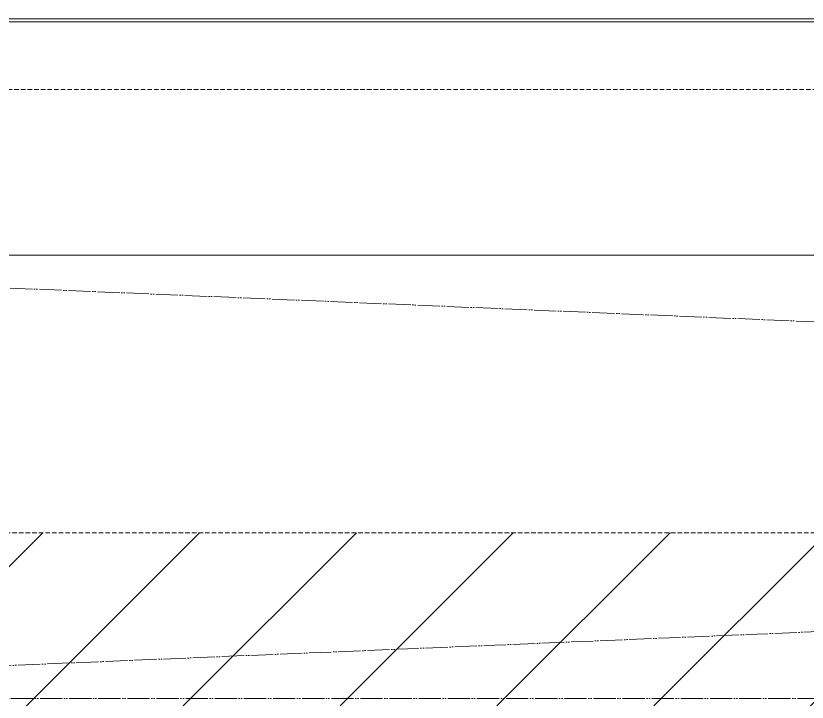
# Model space of a CAD drawing. Header units: millimetres. Extents: x -10438 to 68527, y -5058 to 44223.
# Drawn here: x 42385 to 42920, y 3893 to 4357 of the extents above; entities that cross this region are included whole.
import ezdxf

# ---------------------------------------------------------------- set-up
doc = ezdxf.new("R2010")
doc.units = ezdxf.units.MM
doc.linetypes.add('ADSK_Штрих_ш3 п1_5', pattern=[4.5, 3, -1.5])
doc.linetypes.add('ADSK_Штрихпунктирная 2 точки_ш15 п1_5 п1_5 п1_5', pattern=[19.5, 15, -1.5, 0, -1.5, 0, -1.5])
for name, color, linetype, lineweight in [('Каркас', 7, 'Continuous', 18), ('Потолки', 7, 'Continuous', 9), ('Потолки штриховка', 7, 'Continuous', 9), ('Стены отделка', 7, 'Continuous', 30), ('Стены штриховка', 7, 'Continuous', 9)]:
    doc.layers.add(name, color=color, linetype=linetype, lineweight=lineweight)
doc.layers.add('Линии', color=7, linetype='Continuous', lineweight=9, true_color=0x00a600)

msp = doc.modelspace()

# ---------------------------------------------------------------- hatches: boundary and pattern name
at = {"layer": 'Потолки штриховка', "lineweight": 18, "true_color": 0x787878}
h = msp.add_hatch(dxfattribs=at)
h.set_pattern_fill('FP_50', color=8, style=0, pattern_type=2)
h.set_pattern_definition([(45, (0, 0), (-53.03301, 53.03301), [])])
h.paths.add_polyline_path([(44003, 3890), (44003, 4007.057), (41999.864, 4007.057), (42001.07, 3890), (43759.488, 3890)])
h.paths.add_polyline_path([(43759.488, 8227.057), (44009, 8228.216), (44009, 8465.057), (41953.95, 8465.057), (41956.401, 8227.057), (43531.677, 8227.057)])

# ---------------------------------------------------------------- linework, layer by layer
at = {"layer": 'Каркас', "color": 8, "linetype": 'ADSK_Штрих_ш3 п1_5', "lineweight": 9, "true_color": 0x808080}
for p, q in [((41996.731, 4307.057), (44003.099, 4307.057)), ((41999.864, 4007.057), (44003, 4007.057))]:
    msp.add_line(p, q, dxfattribs=at)
at = {"layer": 'Линии', "color": 7, "linetype": 'ADSK_Штрихпунктирная 2 точки_ш15 п1_5 п1_5 п1_5'}
for p, q in [((41849.565, 4195.057), (48995, 4195.057)), ((41849.565, 4195.057), (48995, 3895.057)), ((48995, 4195.057), (41849.565, 3895.057)), ((41849.565, 3895.057), (48995, 3895.057))]:
    msp.add_line(p, q, dxfattribs=at)
at = {"layer": 'Потолки'}
msp.add_line((41997.78, 4195.057), (44003, 4195.057), dxfattribs=at)
at = {"layer": 'Стены отделка', "lineweight": 9}
msp.add_line((44003, 4353), (41996.301, 4353), dxfattribs=at)
at = {"layer": 'Стены штриховка'}
msp.add_line((44005, 4355), (41994.281, 4355), dxfattribs=at)

doc.saveas('drawing.dxf')
